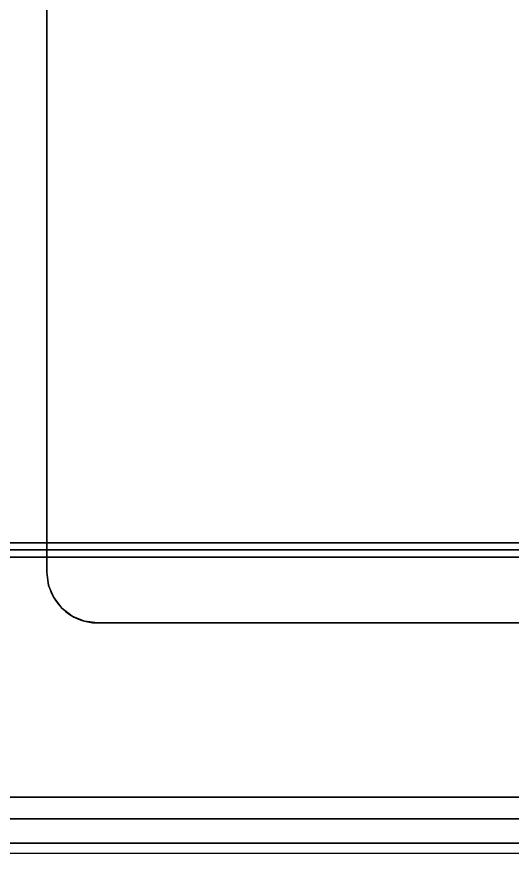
# Model space of a CAD drawing. Header units: millimetres. Extents: x -1 to 1223, y -741 to 23.
# Drawn here: x 422.4 to 546.7, y -730 to -520.4 of the extents above; entities that cross this region are included whole.
import ezdxf

# ---------------------------------------------------------------- set-up
doc = ezdxf.new("R2010")
doc.units = ezdxf.units.MM
for name, color, linetype in [('PQ_200_2D', 1, 'Continuous'), ('PQ_200_3D', 1, 'Continuous'), ('PQ_204_2D', 7, 'Continuous'), ('PQ_204_3D', 7, 'Continuous')]:
    doc.layers.add(name, color=color, linetype=linetype)

msp = doc.modelspace()

# ---------------------------------------------------------------- linework, layer by layer
at = {"layer": 'PQ_200_2D'}
msp.add_lwpolyline([(0, 0), (0, -730), (1200, -730), (1200, 0)], close=True, dxfattribs=at)
at = {"layer": 'PQ_200_3D'}
for points in [[(1200, -721.37, 900.61), (1200, 0, 900.61), (0, 0, 900.61), (0, -721.37, 900.61)], [(0, -103.19, 649.81), (1200, -103.19, 649.81), (1200, -652.22, 649.81), (0, -652.22, 649.81)], [(1200, -652.22, 649.81), (1200, -652.22, 661.47), (0, -652.22, 661.47), (0, -652.22, 649.81)], [(0, -653.99, 812.4), (1200, -653.99, 812.4), (1200, -727.47, 885.88), (0, -727.47, 885.88)], [(1200, -715.96, 694.58), (1200, -653.99, 812.4), (0, -653.99, 812.4), (0, -715.96, 694.58)], [(1200, -655.84, 664.61), (1200, -715.96, 656.16), (0, -715.96, 656.16), (0, -655.84, 664.61)], [(0, -715.96, 656.16), (1200, -715.96, 656.16), (1200, -715.96, 694.58), (0, -715.96, 694.58)]]:
    msp.add_3dface(points, dxfattribs=at)
for points, invisible_edges in [([(0, -652.22, 661.47), (1200, -652.22, 661.47), (1200, -652.32, 662.24), (0, -652.32, 662.24)], 4), ([(0, -652.32, 662.24), (1200, -652.32, 662.24), (1200, -652.59, 662.96), (0, -652.59, 662.96)], 5), ([(0, -652.59, 662.96), (1200, -652.59, 662.96), (1200, -653.04, 663.59), (0, -653.04, 663.59)], 5), ([(1200, -653.62, 664.1), (0, -653.62, 664.1), (0, -653.04, 663.59), (1200, -653.04, 663.59)], 5), ([(0, -653.62, 664.1), (1200, -653.62, 664.1), (1200, -654.31, 664.45), (0, -654.31, 664.45)], 5), ([(0, -654.31, 664.45), (1200, -654.31, 664.45), (1200, -655.06, 664.63), (0, -655.06, 664.63)], 5), ([(0, -655.06, 664.63), (1200, -655.06, 664.63), (1200, -655.84, 664.61), (0, -655.84, 664.61)], 1), ([(1200, -721.37, 900.61), (0, -721.37, 900.61), (0, -723.6, 900.32), (1200, -723.6, 900.32)], 4), ([(1200, -723.6, 900.32), (0, -723.6, 900.32), (0, -725.69, 899.46), (1200, -725.69, 899.46)], 5), ([(1200, -725.69, 899.46), (0, -725.69, 899.46), (0, -727.47, 898.08), (1200, -727.47, 898.08)], 5), ([(1200, -727.47, 898.08), (0, -727.47, 898.08), (0, -728.84, 896.3), (1200, -728.84, 896.3)], 5), ([(1200, -728.84, 887.67), (0, -728.84, 887.67), (0, -727.47, 885.88), (1200, -727.47, 885.88)], 1), ([(1200, -728.84, 896.3), (0, -728.84, 896.3), (0, -729.71, 894.22), (1200, -729.71, 894.22)], 5), ([(1200, -729.71, 889.75), (0, -729.71, 889.75), (0, -728.84, 887.67), (1200, -728.84, 887.67)], 5), ([(1200, -729.71, 894.22), (0, -729.71, 894.22), (0, -730, 891.98), (1200, -730, 891.98)], 5), ([(1200, -730, 891.98), (0, -730, 891.98), (0, -729.71, 889.75), (1200, -729.71, 889.75)], 5)]:
    msp.add_3dface(points, dxfattribs=dict(at, invisible_edges=invisible_edges))
at = {"layer": 'PQ_204_2D'}
msp.add_line((0, -715.96), (1200, -715.96), dxfattribs=at)
msp.add_lwpolyline([(770, -659.6), (770, -95, 0.414214), (757.3, -82.3), (442.7, -82.3, 0.414214), (430, -95), (430, -659.6, 0.414214), (442.7, -672.3), (757.3, -672.3, 0.414214)], format="xyb", close=True, dxfattribs=at)
at = {"layer": 'PQ_204_3D'}
for points, invisible_edges in [([(515.5, -380.33, 929.21), (521.21, -359.61, 929.21), (430, -95, 929.21), (430, -659.6, 929.21)], 10), ([(515.14, -401.81, 929.21), (515.5, -380.33, 929.21), (430, -659.6, 929.21)], 14), ([(520.14, -422.7, 929.21), (515.14, -401.81, 929.21), (430, -659.6, 929.21)], 14), ([(530.19, -441.69, 929.21), (520.14, -422.7, 929.21), (430, -659.6, 929.21)], 14), ([(530.19, -441.69, 929.21), (430, -659.6, 929.21), (543.65, -456.59, 929.21)], 3), ([(560.21, -467.94, 929.21), (543.65, -456.59, 929.21), (430, -659.6, 929.21), (442.7, -672.3, 929.21)], 14), ([(578.96, -475.12, 929.21), (560.21, -467.94, 929.21), (442.7, -672.3, 929.21)], 14), ([(598.86, -477.74, 929.21), (578.96, -475.12, 929.21), (442.7, -672.3, 929.21), (757.3, -672.3, 929.21)], 10), ([(442.7, -672.3, 929.21), (430, -659.6, 929.21), (430.43, -662.89, 929.21), (431.7, -665.95, 929.21)], 9), ([(430, -659.6, 929.21), (430, -659.6, 900.64), (430.43, -662.89, 900.64), (430.43, -662.89, 929.21)], 4), ([(430.43, -662.89, 929.21), (430.43, -662.89, 900.64), (431.7, -665.95, 900.64), (431.7, -665.95, 929.21)], 5), ([(442.7, -672.3, 929.21), (431.7, -665.95, 929.21), (433.72, -668.58, 929.21)], 13), ([(431.7, -665.95, 929.21), (431.7, -665.95, 900.64), (433.72, -668.58, 900.64), (433.72, -668.58, 929.21)], 5), ([(439.41, -671.87, 929.21), (442.7, -672.3, 929.21), (433.72, -668.58, 929.21), (436.35, -670.6, 929.21)], 2), ([(436.35, -670.6, 900.64), (436.35, -670.6, 929.21), (433.72, -668.58, 929.21), (433.72, -668.58, 900.64)], 5), ([(436.35, -670.6, 929.21), (436.35, -670.6, 900.64), (439.41, -671.87, 900.64), (439.41, -671.87, 929.21)], 5), ([(439.41, -671.87, 929.21), (439.41, -671.87, 900.64), (442.7, -672.3, 900.64), (442.7, -672.3, 929.21)], 1)]:
    msp.add_3dface(points, dxfattribs=dict(at, invisible_edges=invisible_edges))
for points in [[(430, -659.6, 900.64), (430, -659.6, 929.21), (430, -95, 929.21), (430, -95, 900.64)], [(757.3, -672.3, 900.64), (757.3, -672.3, 929.21), (442.7, -672.3, 929.21), (442.7, -672.3, 900.64)]]:
    msp.add_3dface(points, dxfattribs=at)

doc.saveas('drawing.dxf')
